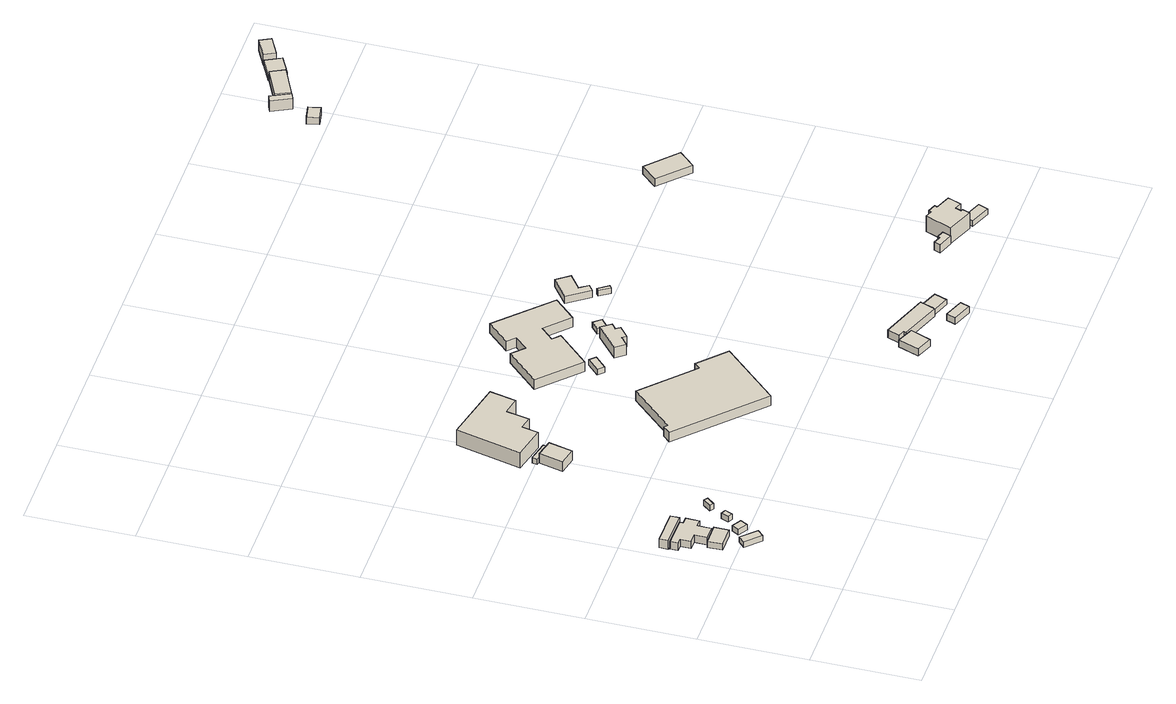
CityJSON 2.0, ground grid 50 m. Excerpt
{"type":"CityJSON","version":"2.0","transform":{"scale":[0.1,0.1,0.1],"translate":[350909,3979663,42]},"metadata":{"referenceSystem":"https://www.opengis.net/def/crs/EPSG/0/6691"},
"CityObjects":{
"building1":{"type":"Building","attributes":{"measuredHeight":3},"geometry":[{"type":"Solid","lod":"1","boundaries":[[[[0,1,2,3]],[[2,4,5,3]],[[1,6,4,2]],[[0,7,6,1]],[[3,5,7,0]],[[4,6,7,5]]]]}]},
"building2":{"type":"Building","attributes":{"measuredHeight":3.3},"geometry":[{"type":"Solid","lod":"1","boundaries":[[[[8,9,10,11]],[[10,12,13,11]],[[9,14,12,10]],[[8,15,14,9]],[[11,13,15,8]],[[12,14,15,13]]]]}]},
"building3":{"type":"Building","attributes":{"measuredHeight":4.9},"geometry":[{"type":"Solid","lod":"1","boundaries":[[[[16,17,18,19,20,21,22,23,24,25,26,27]],[[26,28,29,27]],[[25,30,28,26]],[[24,31,30,25]],[[23,32,31,24]],[[22,33,32,23]],[[21,34,33,22]],[[20,35,34,21]],[[19,36,35,20]],[[18,37,36,19]],[[17,38,37,18]],[[16,39,38,17]],[[27,29,39,16]],[[28,30,31,32,33,34,35,36,37,38,39,29]]]]}]},
"building4":{"type":"Building","attributes":{"measuredHeight":4.9},"geometry":[{"type":"Solid","lod":"1","boundaries":[[[[40,41,42,43]],[[42,44,45,43]],[[41,46,44,42]],[[40,47,46,41]],[[43,45,47,40]],[[44,46,47,45]]]]}]},
"building5":{"type":"Building","attributes":{"measuredHeight":3},"geometry":[{"type":"Solid","lod":"1","boundaries":[[[[48,49,50,51]],[[50,52,53,51]],[[49,54,52,50]],[[48,55,54,49]],[[51,53,55,48]],[[52,54,55,53]]]]}]},
"building6":{"type":"Building","attributes":{"measuredHeight":3},"geometry":[{"type":"Solid","lod":"1","boundaries":[[[[56,57,58,59]],[[58,60,61,59]],[[57,62,60,58]],[[56,63,62,57]],[[59,61,63,56]],[[60,62,63,61]]]]}]},
"building7":{"type":"Building","attributes":{"measuredHeight":3},"geometry":[{"type":"Solid","lod":"1","boundaries":[[[[64,65,66,67]],[[66,68,69,67]],[[65,70,68,66]],[[64,71,70,65]],[[67,69,71,64]],[[68,70,71,69]]]]}]},
"building8":{"type":"Building","attributes":{"measuredHeight":5.8},"geometry":[{"type":"Solid","lod":"1","boundaries":[[[[72,73,74,75]],[[74,76,77,75]],[[73,78,76,74]],[[72,79,78,73]],[[75,77,79,72]],[[76,78,79,77]]]]}]},
"building9":{"type":"Building","attributes":{"measuredHeight":3},"geometry":[{"type":"Solid","lod":"1","boundaries":[[[[80,81,82,83]],[[82,84,85,83]],[[81,86,84,82]],[[80,87,86,81]],[[83,85,87,80]],[[84,86,87,85]]]]}]},
"building10":{"type":"Building","attributes":{"measuredHeight":8.5},"geometry":[{"type":"Solid","lod":"1","boundaries":[[[[88,89,90,91,92,93,94,95]],[[94,96,97,95]],[[93,98,96,94]],[[92,99,98,93]],[[91,100,99,92]],[[90,101,100,91]],[[89,102,101,90]],[[88,103,102,89]],[[95,97,103,88]],[[96,98,99,100,101,102,103,97]]]]}]},
"building11":{"type":"Building","attributes":{"measuredHeight":7.6},"geometry":[{"type":"Solid","lod":"1","boundaries":[[[[104,105,106,107,108,109,110,111]],[[110,112,113,111]],[[109,114,112,110]],[[108,115,114,109]],[[107,116,115,108]],[[106,117,116,107]],[[105,118,117,106]],[[104,119,118,105]],[[111,113,119,104]],[[112,114,115,116,117,118,119,113]]]]}]},
"building12":{"type":"Building","attributes":{"measuredHeight":3},"geometry":[{"type":"Solid","lod":"1","boundaries":[[[[120,121,122,123]],[[122,124,125,123]],[[121,126,124,122]],[[120,127,126,121]],[[123,125,127,120]],[[124,126,127,125]]]]}]},
"building13":{"type":"Building","attributes":{"measuredHeight":7.7},"geometry":[{"type":"Solid","lod":"1","boundaries":[[[[128,129,130,131,132,133,134,135,136,137,138,139]],[[138,140,141,139]],[[137,142,140,138]],[[136,143,142,137]],[[135,144,143,136]],[[134,145,144,135]],[[133,146,145,134]],[[132,147,146,133]],[[131,148,147,132]],[[130,149,148,131]],[[129,150,149,130]],[[128,151,150,129]],[[139,141,151,128]],[[140,142,143,144,145,146,147,148,149,150,151,141]]]]}]},
"building14":{"type":"Building","attributes":{"measuredHeight":8.4},"geometry":[{"type":"Solid","lod":"1","boundaries":[[[[152,153,154,155,156,157,158,159]],[[158,160,161,159]],[[157,162,160,158]],[[156,163,162,157]],[[155,164,163,156]],[[154,165,164,155]],[[153,166,165,154]],[[152,167,166,153]],[[159,161,167,152]],[[160,162,163,164,165,166,167,161]]]]}]},
"building15":{"type":"Building","attributes":{"measuredHeight":4.5},"geometry":[{"type":"Solid","lod":"1","boundaries":[[[[168,169,170,171]],[[170,172,173,171]],[[169,174,172,170]],[[168,175,174,169]],[[171,173,175,168]],[[172,174,175,173]]]]}]},
"building16":{"type":"Building","attributes":{"measuredHeight":3},"geometry":[{"type":"Solid","lod":"1","boundaries":[[[[176,177,178,179]],[[178,180,181,179]],[[177,182,180,178]],[[176,183,182,177]],[[179,181,183,176]],[[180,182,183,181]]]]}]},
"building17":{"type":"Building","attributes":{"measuredHeight":4.8},"geometry":[{"type":"Solid","lod":"1","boundaries":[[[[184,185,186,187,188,189,190,191,192]],[[191,193,194,192]],[[190,195,193,191]],[[189,196,195,190]],[[188,197,196,189]],[[187,198,197,188]],[[186,199,198,187]],[[185,200,199,186]],[[184,201,200,185]],[[192,194,201,184]],[[193,195,196,197,198,199,200,201,194]]]]}]},
"building18":{"type":"Building","attributes":{"measuredHeight":3.4},"geometry":[{"type":"Solid","lod":"1","boundaries":[[[[202,203,204,205]],[[204,206,207,205]],[[203,208,206,204]],[[202,209,208,203]],[[205,207,209,202]],[[206,208,209,207]]]]}]},
"building19":{"type":"Building","attributes":{"measuredHeight":2.7},"geometry":[{"type":"Solid","lod":"1","boundaries":[[[[210,211,185,184,192]],[[184,212,213,192]],[[185,214,212,184]],[[211,215,214,185]],[[210,216,215,211]],[[192,213,216,210]],[[212,214,215,216,213]]]]}]},
"building20":{"type":"Building","attributes":{"measuredHeight":3.9},"geometry":[{"type":"Solid","lod":"1","boundaries":[[[[217,218,219,220,221,222]],[[221,223,224,222]],[[220,225,223,221]],[[219,226,225,220]],[[218,227,226,219]],[[217,228,227,218]],[[222,224,228,217]],[[223,225,226,227,228,224]]]]}]},
"building21":{"type":"Building","attributes":{"measuredHeight":3},"geometry":[{"type":"Solid","lod":"1","boundaries":[[[[229,230,231,232]],[[231,233,234,232]],[[230,235,233,231]],[[229,236,235,230]],[[232,234,236,229]],[[233,235,236,234]]]]}]},
"building22":{"type":"Building","attributes":{"measuredHeight":4.4},"geometry":[{"type":"Solid","lod":"1","boundaries":[[[[237,238,239,240,241,242]],[[241,243,244,242]],[[240,245,243,241]],[[239,246,245,240]],[[238,247,246,239]],[[237,248,247,238]],[[242,244,248,237]],[[243,245,246,247,248,244]]]]}]},
"building23":{"type":"Building","attributes":{"measuredHeight":10.2},"geometry":[{"type":"Solid","lod":"1","boundaries":[[[[249,250,251,252,253,254,255,256,257,258,259,260]],[[259,261,262,260]],[[258,263,261,259]],[[257,264,263,258]],[[256,265,264,257]],[[255,266,265,256]],[[254,267,266,255]],[[253,268,267,254]],[[252,269,268,253]],[[251,270,269,252]],[[250,271,270,251]],[[249,272,271,250]],[[260,262,272,249]],[[261,263,264,265,266,267,268,269,270,271,272,262]]]]}]},
"building24":{"type":"Building","attributes":{"measuredHeight":3.1},"geometry":[{"type":"Solid","lod":"1","boundaries":[[[[273,274,275,276]],[[275,277,278,276]],[[274,279,277,275]],[[273,280,279,274]],[[276,278,280,273]],[[277,279,280,278]]]]}]},
"building25":{"type":"Building","attributes":{"measuredHeight":5.2},"geometry":[{"type":"Solid","lod":"1","boundaries":[[[[281,282,283,284]],[[283,285,286,284]],[[282,287,285,283]],[[281,288,287,282]],[[284,286,288,281]],[[285,287,288,286]]]]}]},
"building26":{"type":"Building","attributes":{"measuredHeight":3.7},"geometry":[{"type":"Solid","lod":"1","boundaries":[[[[289,290,291,292]],[[291,293,294,292]],[[290,295,293,291]],[[289,296,295,290]],[[292,294,296,289]],[[293,295,296,294]]]]}]},
"building27":{"type":"Building","attributes":{"measuredHeight":7.8},"geometry":[{"type":"Solid","lod":"1","boundaries":[[[[297,298,299,300]],[[299,301,302,300]],[[298,303,301,299]],[[297,304,303,298]],[[300,302,304,297]],[[301,303,304,302]]]]}]},
"building28":{"type":"Building","attributes":{"measuredHeight":7.3},"geometry":[{"type":"Solid","lod":"1","boundaries":[[[[305,306,307,308]],[[307,309,310,308]],[[306,311,309,307]],[[305,312,311,306]],[[308,310,312,305]],[[309,311,312,310]]]]}]},
"building29":{"type":"Building","attributes":{"measuredHeight":3},"geometry":[{"type":"Solid","lod":"1","boundaries":[[[[313,314,315,316]],[[315,317,318,316]],[[314,319,317,315]],[[313,320,319,314]],[[316,318,320,313]],[[317,319,320,318]]]]}]},
"building30":{"type":"Building","attributes":{"measuredHeight":8.5},"geometry":[{"type":"Solid","lod":"1","boundaries":[[[[321,322,323,324]],[[323,325,326,324]],[[322,327,325,323]],[[321,328,327,322]],[[324,326,328,321]],[[325,327,328,326]]]]}]}
},
"vertices":[
[201,434,53],[173,407,53],[109,472,53],[137,500,53],[109,472,83],[137,500,83],[173,407,83],[201,434,83],
[168,623,51],[168,554,51],[67,554,51],[66,622,51],[67,554,84],[66,622,84],[168,554,84],[168,623,84],
[84,628,51],[85,685,51],[40,686,51],[40,734,51],[12,735,51],[12,772,51],[152,770,51],[152,754,51],[185,753,51],[184,690,51],[151,691,51],[150,626,51],[151,691,91],[150,626,91],[184,690,91],[185,753,91],[152,754,91],[152,770,91],[12,772,91],[12,735,91],[40,734,91],[40,686,91],[85,685,91],[84,628,91],
[173,818,50],[173,776,50],[9,779,50],[9,820,50],[9,779,98],[9,820,98],[173,776,98],[173,818,98],
[247,525,52],[227,492,52],[184,518,52],[204,551,52],[184,518,82],[204,551,82],[227,492,82],[247,525,82],
[295,608,52],[279,574,52],[256,585,52],[272,619,52],[256,585,82],[272,619,82],[279,574,82],[295,608,82],
[354,705,51],[325,670,51],[309,683,51],[337,718,51],[309,683,81],[337,718,81],[325,670,81],[354,705,81],
[505,1454,46],[479,1343,46],[396,1362,46],[422,1474,46],[396,1362,99],[422,1474,99],[479,1343,99],[505,1454,99],
[511,1482,46],[505,1457,46],[410,1479,46],[415,1504,46],[410,1479,76],[415,1504,76],[505,1457,76],[511,1482,76],
[731,1784,46],[704,1661,46],[621,1678,46],[599,1571,46],[539,1584,46],[522,1507,46],[367,1542,46],[441,1848,46],[367,1542,130],[441,1848,130],[522,1507,130],[539,1584,130],[599,1571,130],[621,1678,130],[704,1661,130],[731,1784,130],
[1186,987,37],[1209,1012,37],[1333,895,37],[1090,639,37],[727,985,37],[759,1019,37],[773,1006,37],[959,1202,37],[773,1006,89],[959,1202,89],[759,1019,89],[727,985,89],[1090,639,89],[1333,895,89],[1209,1012,89],[1186,987,89],
[1165,1438,33],[1110,1385,33],[1084,1411,33],[1139,1465,33],[1084,1411,63],[1139,1465,63],[1110,1385,63],[1165,1438,63],
[1466,1703,32],[1370,1604,32],[1263,1708,32],[1205,1649,32],[1238,1617,32],[1093,1468,32],[915,1641,32],[1060,1790,32],[1113,1738,32],[1169,1796,32],[1134,1830,32],[1231,1931,32],[1134,1830,84],[1231,1931,84],[1169,1796,84],[1113,1738,84],[1060,1790,84],[915,1641,84],[1093,1468,84],[1238,1617,84],[1205,1649,84],[1263,1708,84],[1370,1604,84],[1466,1703,84],
[1338,1474,29],[1372,1428,29],[1345,1407,29],[1360,1387,29],[1308,1344,29],[1294,1362,29],[1254,1330,29],[1220,1374,29],[1254,1330,87],[1220,1374,87],[1294,1362,87],[1308,1344,87],[1360,1387,87],[1345,1407,87],[1372,1428,87],[1338,1474,87],
[1724,199,21],[1686,104,21],[1609,136,21],[1646,232,21],[1609,136,59],[1646,232,59],[1686,104,59],[1724,199,59],
[1393,1522,30],[1422,1488,30],[1385,1457,30],[1356,1490,30],[1385,1457,60],[1356,1490,60],[1422,1488,60],[1393,1522,60],
[1895,155,19],[1893,151,19],[1890,145,19],[1700,215,19],[1705,228,19],[1674,239,19],[1695,295,19],[1918,215,19],[1916,211,19],[1918,215,61],[1916,211,61],[1695,295,61],[1674,239,61],[1705,228,61],[1700,215,61],[1890,145,61],[1893,151,61],[1895,155,61],
[1972,53,18],[1955,9,18],[1864,44,18],[1881,88,18],[1864,44,53],[1881,88,53],[1955,9,53],[1972,53,53],
[2004,177,19],[1982,118,19],[1895,155,46],[1916,211,46],[1893,151,46],[1982,118,46],[2004,177,46],
[1620,1757,26],[1665,1697,26],[1595,1644,26],[1624,1604,26],[1593,1581,26],[1521,1683,26],[1593,1581,65],[1521,1683,65],[1624,1604,65],[1595,1644,65],[1665,1697,65],[1620,1757,65],
[1623,1571,26],[1658,1522,26],[1645,1512,26],[1610,1561,26],[1645,1512,56],[1610,1561,56],[1658,1522,56],[1623,1571,56],
[2363,260,16],[2367,271,16],[2403,258,16],[2388,218,16],[2316,245,16],[2327,274,16],[2316,245,60],[2327,274,60],[2388,218,60],[2403,258,60],[2367,271,60],[2363,260,60],
[2585,287,15],[2560,224,15],[2527,237,15],[2516,210,15],[2526,206,15],[2512,171,15],[2392,219,15],[2441,344,15],[2473,331,15],[2478,343,15],[2517,328,15],[2512,316,15],[2517,328,101],[2512,316,101],[2478,343,101],[2473,331,101],[2441,344,101],[2392,219,101],[2512,171,101],[2526,206,101],[2516,210,101],[2527,237,101],[2560,224,101],[2585,287,101],
[2651,171,10],[2632,125,10],[2535,163,10],[2554,210,10],[2535,163,41],[2554,210,41],[2632,125,41],[2651,171,41],
[2611,1486,18],[2541,1412,18],[2404,1542,18],[2473,1615,18],[2404,1542,59],[2473,1615,59],[2541,1412,59],[2611,1486,59],
[2457,3101,25],[2468,3045,25],[2399,3031,25],[2388,3087,25],[2399,3031,62],[2388,3087,62],[2468,3045,62],[2457,3101,62],
[2423,3260,27],[2454,3275,27],[2498,3185,27],[2467,3171,27],[2498,3185,85],[2467,3171,85],[2454,3275,85],[2423,3260,85],
[2624,3321,24],[2655,3257,24],[2514,3191,24],[2484,3256,24],[2514,3191,78],[2484,3256,78],[2655,3257,78],[2624,3321,78],
[2629,3328,23],[2720,3375,23],[2758,3302,23],[2667,3254,23],[2758,3302,53],[2667,3254,53],[2720,3375,53],[2629,3328,53],
[2750,3328,21],[2725,3379,21],[2815,3424,21],[2840,3373,21],[2815,3424,79],[2840,3373,79],[2725,3379,79],[2750,3328,79]
]}
